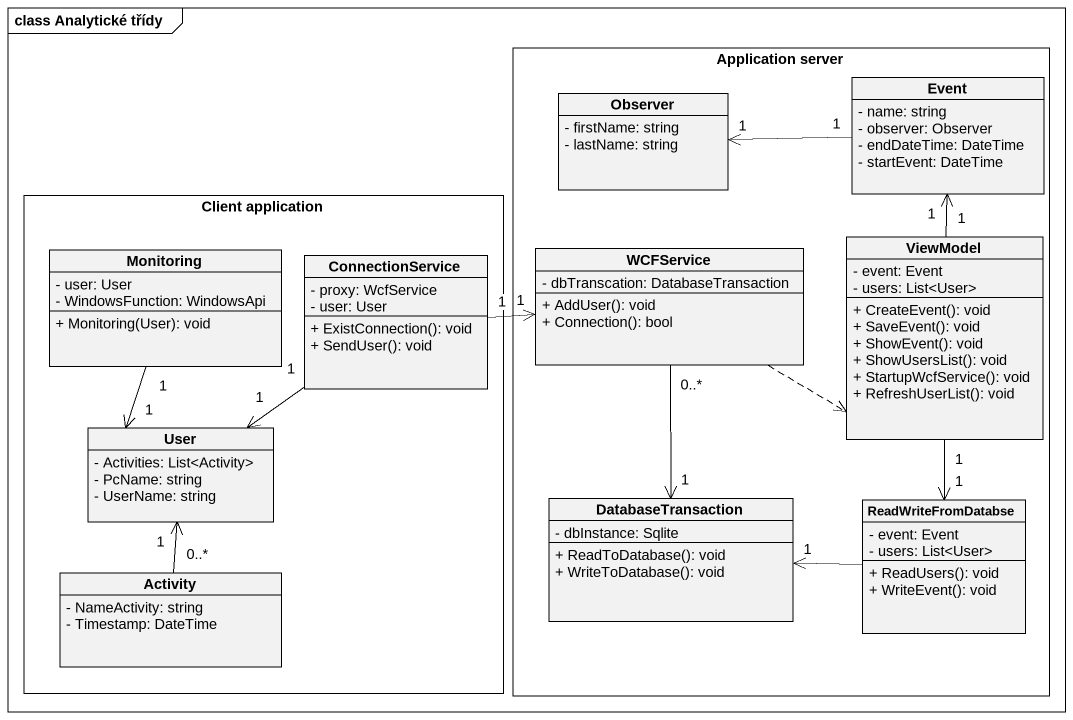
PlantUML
@startuml
mainframe class Analytické třídy
hide circle
hide empty members
skinparam classAttributeIconSize 0
rectangle "Application server" as Application_server {
  class Event {
    - name: string
    - observer: Observer
    - endDateTime: DateTime
    - startEvent: DateTime
  }
  class Observer {
    - firstName: string
    - lastName: string
  }
  class WCFService {
    - dbTranscation: DatabaseTransaction
    + AddUser(): void
    + Connection(): bool
  }
  class ViewModel {
    - event: Event
    - users: List<User>
    + CreateEvent(): void
    + SaveEvent(): void
    + ShowEvent(): void
    + ShowUsersList(): void
    + StartupWcfService(): void
    + RefreshUserList(): void
  }
  class DatabaseTransaction {
    - dbInstance: Sqlite
    + ReadToDatabase(): void
    + WriteToDatabase(): void
  }
  class ReadWriteFromDatabse {
    - event: Event
    - users: List<User>
    + ReadUsers(): void
    + WriteEvent(): void
  }
}
rectangle "Client application" as Client_application {
  class Monitoring {
    - user: User
    - WindowsFunction: WindowsApi
    + Monitoring(User): void
  }
  class ConnectionService {
    - proxy: WcfService
    - user: User
    + ExistConnection(): void
    + SendUser(): void
  }
  class User {
    - Activities: List<Activity>
    - PcName: string
    - UserName: string
  }
  class Activity {
    - NameActivity: string
    - Timestamp: DateTime
  }
}
Event "1" -left-> "1" Observer
Monitoring "1" --> "1" User
ConnectionService "1" -right-> "1" WCFService
ConnectionService "1" --> "1" User
WCFService .right.> ViewModel
WCFService "0..*" --> "1" DatabaseTransaction
ViewModel "1" -up-> "1" Event
ViewModel "1" --> "1" ReadWriteFromDatabse
ReadWriteFromDatabse -left-> "1" DatabaseTransaction
Activity "0..*" -up-> "1" User
@enduml
